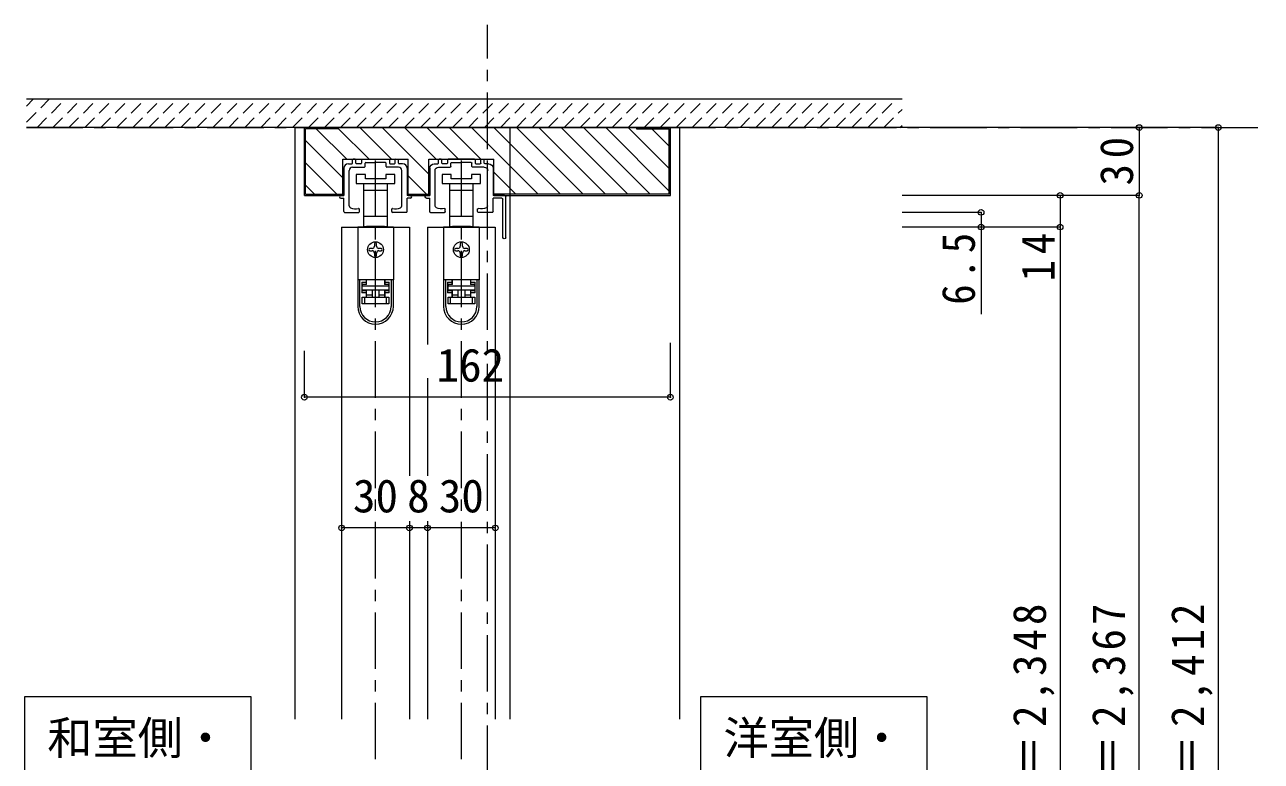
# Model space of a CAD drawing. Units: millimetres at full size, sheet at 1:5; some dimension numbers follow another scale. Extents: x -973 to 977, y -701 to 696.
# Drawn here: x -581 to -33, y -328 to -2 of the extents above; entities that cross this region are included whole.
import ezdxf
from ezdxf.enums import TextEntityAlignment as Align

# ---------------------------------------------------------------- set-up
doc = ezdxf.new("R2010")
doc.units = ezdxf.units.MM
doc.header["$LTSCALE"] = 5
doc.header["$PDMODE"] = 32
doc.header["$PDSIZE"] = 2.5
doc.linetypes.add('CHAIN1', pattern=[8, 5, -1, 1, -1])
doc.linetypes.add('DASHED1', pattern=[1.8, 1.2, -0.6])
for name, color, linetype, lineweight in [('0-0_補助線', 3, 'Continuous', 9), ('0-1_通り芯', 4, 'CHAIN1', 9), ('0-4_枠', 3, 'Continuous', 9), ('0-6_扉', 6, 'Continuous', 9), ('0-7_金物', 7, 'Continuous', 9), ('0-A_文字', 7, 'Continuous', 9), ('0-B_寸法', 7, 'Continuous', 9), ('0-C_ハッチ', 4, 'DASHED1', 9)]:
    doc.layers.add(name, color=color, linetype=linetype, lineweight=lineweight)
doc.styles.add('ＭＳ ゴシック', font='')
doc.styles.get('ＭＳ ゴシック').set_extended_font_data('MS Gothic')

# ---------------------------------------------------------------- blocks, each defined once
blk = doc.blocks.new('下荷重(戸車)')
at = {"layer": '0-7_金物'}
for p, q in [((8.5, 37.107), (4.5, 37.107)), ((5.25, 30.107), (5.25, 33.107)), ((-5.25, 30.107), (0, 30.107)), ((0, 30.107), (5.25, 30.107)), ((5.25, 18.507), (5.25, 30.107)), ((0, 18.507), (-5.25, 18.507)), ((-5.25, 18.507), (-5.25, 14.107)), ((5.25, 18.507), (0, 18.507)), ((5.25, 14.107), (5.25, 18.507)), ((7.9, 13.807), (-7.9, 13.807)), ((-7.9, 13.807), (-7.9, -9.493)), ((-5.25, 14.107), (-4, 14.107)), ((-4, 14.107), (-4, 13.807)), ((4, 14.107), (-4, 14.107)), ((4, 14.107), (5.25, 14.107)), ((4, 13.807), (4, 14.107)), ((7.9, 13.807), (7.9, -9.493)), ((-0.5, 6.307), (-0.5, 5.307)), ((0.5, 5.307), (0.5, 6.307)), ((-1.5, 4.307), (-2.5, 4.307)), ((-2.5, 3.307), (-1.5, 3.307)), ((-0.5, 2.307), (-0.5, 1.307)), ((0.5, 1.307), (0.5, 2.307)), ((2.5, 4.307), (1.5, 4.307)), ((1.5, 3.307), (2.5, 3.307)), ((7.9, -9.493), (-7.9, -9.493)), ((-7.9, -9.493), (-7.9, -9.593)), ((-6.9, -9.593), (-7.9, -9.593)), ((-7.9, -9.593), (-7.9, -21.293)), ((-4.2, -9.593), (-6.9, -9.593)), ((-6.9, -21.293), (-6.9, -9.593)), ((-6.1, -10.593), (-6.1, -15.293)), ((-6.1, -10.593), (-4.2, -10.593)), ((-4.9, -9.593), (-4.9, -9.493)), ((-4.2, -9.593), (-4.2, -10.593)), ((-4, -11.693), (-4, -9.493)), ((4, -9.493), (4, -11.693)), ((6.9, -9.593), (4.2, -9.593)), ((4.2, -10.593), (4.2, -9.593)), ((4.2, -11.593), (4.2, -10.593)), ((4.2, -10.593), (6.1, -10.593)), ((4.9, -9.493), (4.9, -9.593)), ((6.1, -15.293), (6.1, -10.593)), ((6.9, -9.593), (6.9, -21.293)), ((7.9, -9.593), (6.9, -9.593)), ((7.9, -9.493), (7.9, -9.593)), ((7.9, -21.293), (7.9, -9.593)), ((-6.1, -14.293), (-4.2, -14.293)), ((-4.2, -15.293), (-6.1, -15.293)), ((-5.9, -11.693), (-5.9, -12.193)), ((-4, -11.693), (-5.9, -11.693)), ((-5.9, -12.193), (5.9, -12.193)), ((-5.9, -14.193), (-5.9, -12.193)), ((5.9, -14.193), (-5.9, -14.193)), ((-4.2, -14.293), (-4.2, -15.293)), ((-4.2, -15.293), (-4.2, -17.193)), ((-4, -16.193), (-4, -14.193)), ((-1.5, -14.193), (-1.5, -17.193)), ((1.5, -14.193), (1.5, -17.193)), ((1.5, -16.193), (4, -16.193)), ((5.9, -11.693), (4, -11.693)), ((6.1, -11.593), (4.2, -11.593)), ((6.1, -15.293), (4.2, -15.293)), ((4.2, -17.193), (4.2, -15.293)), ((5.9, -12.193), (5.9, -11.693)), ((5.9, -12.193), (5.9, -14.193)), ((-5.9, -17.193), (-4.9, -17.193)), ((-4.9, -17.193), (4.9, -17.193)), ((-4.9, -17.193), (-4.9, -20.193)), ((4.9, -20.193), (-4.9, -20.193)), ((4.9, -17.193), (5.9, -17.193)), ((5.9, -17.193), (5.9, -20.193))]:
    blk.add_line(p, q, dxfattribs=at)
for points in [[(-8.5, 33.107), (0, 33.107), (8.5, 33.107), (8.5, 37.107)], [(4.5, 37.107), (4.5, 35.107), (-4.5, 35.107), (-4.5, 37.107), (-8.5, 37.107), (-8.5, 33.107)], [(-5.25, 33.107), (-5.25, 30.107), (-5.25, 18.507)], [(-4.2, -10.593), (-4.2, -11.593), (-6.1, -11.593)], [(-4, -17.193), (-4, -16.193), (-1.5, -16.193)], [(4, -14.193), (4, -16.193), (4, -17.193)], [(4.2, -15.293), (4.2, -14.293), (6.1, -14.293)], [(-4.9, -20.193), (-5.9, -20.193), (-5.9, -17.193)], [(5.9, -20.193), (4.9, -20.193), (4.9, -17.193)]]:
    blk.add_lwpolyline(points, dxfattribs=at)
blk.add_circle((0, 3.807), 3.5, dxfattribs=at)
for centre, radius, start, end in [((0, 6.307), 0.5, 90, 180), ((0, 6.307), 0.5, 0, 90), ((-2.5, 3.807), 0.5, 90, 180), ((-2.5, 3.807), 0.5, 180, 270), ((-1.5, 5.307), 1, 270, 0), ((-1.5, 2.307), 1, 0, 90), ((0, 1.307), 0.5, 180, 270), ((0, 1.307), 0.5, 270, 0), ((1.5, 5.307), 1, 180, 270), ((1.5, 2.307), 1, 90, 180), ((2.5, 3.807), 0.5, 0, 90), ((2.5, 3.807), 0.5, 270, 0), ((0, -21.293), 7.9, 180, 0), ((0, -21.293), 6.9, 180, 0)]:
    blk.add_arc(centre, radius, start, end, dxfattribs=at)
blk = doc.blocks.new('02')
at = {"layer": '0-B_寸法'}
for p, q in [((-12, 6.623), (-10.45, 6.623)), ((-10.15, 6.923), (-10.15, 8.323)), ((-8.95, 8.623), (-9.85, 8.623)), ((-8.65, 6.923), (-8.65, 8.323)), ((-6.45, 6.623), (-8.35, 6.623)), ((-6.15, 8.323), (-6.15, 6.923)), ((-5.85, 8.623), (5.85, 8.623)), ((-4.65, 5.423), (-4.65, 6.823)), ((-4.35, 7.123), (-0.3, 7.123)), ((0, 7.423), (-0.3, 7.123)), ((0, 7.423), (0.3, 7.123)), ((4.35, 7.123), (0.3, 7.123)), ((4.65, 5.423), (4.65, 6.823)), ((6.15, 8.323), (6.15, 6.923)), ((6.45, 6.623), (8.35, 6.623)), ((8.65, 6.923), (8.65, 8.323)), ((8.95, 8.623), (9.85, 8.623)), ((10.15, 6.923), (10.15, 8.323)), ((12, 6.623), (10.45, 6.623)), ((-14, 4.623), (-14, -7.377)), ((-11.6, -11.949), (-11.6, 3.623)), ((-10.15, 5.123), (-4.95, 5.123)), ((10.15, 5.123), (4.95, 5.123)), ((11.6, -11.949), (11.6, 3.623)), ((14, 4.623), (14, -7.377)), ((-15.4, -7.377), (-14, -7.377)), ((-15.4, -8.577), (-14, -8.577)), ((-14, -14.577), (-14, -8.577)), ((15.4, -7.377), (14, -7.377)), ((15.4, -8.577), (14, -8.577)), ((14, -14.577), (14, -8.577)), ((-13.7, -14.877), (-7.45, -14.877)), ((-7.15, -14.577), (-7.15, -13.502)), ((7.15, -14.577), (7.15, -13.502)), ((13.7, -14.877), (7.45, -14.877))]:
    blk.add_line(p, q, dxfattribs=at)
for centre, radius, start, end in [((-12, 4.623), 2, 90, 180), ((-10.45, 6.923), 0.3, 270, 0), ((-9.85, 8.323), 0.3, 90, 180), ((-8.95, 8.323), 0.3, 0, 90), ((-8.35, 6.923), 0.3, 180, 270), ((-6.45, 6.923), 0.3, 270, 0), ((-5.85, 8.323), 0.3, 90, 180), ((-4.35, 6.823), 0.3, 90, 180), ((4.35, 6.823), 0.3, 0, 90), ((5.85, 8.323), 0.3, 0, 90), ((6.45, 6.923), 0.3, 180, 270), ((8.35, 6.923), 0.3, 270, 0), ((8.95, 8.323), 0.3, 90, 180), ((9.85, 8.323), 0.3, 0, 90), ((10.45, 6.923), 0.3, 180, 270), ((12, 4.623), 2, 0, 90), ((-10.15, 3.623), 1.5, 90, 180), ((-4.95, 5.423), 0.3, 270, 0), ((4.95, 5.423), 0.3, 180, 270), ((10.15, 3.623), 1.5, 0, 90), ((-15.4, -7.977), 0.6, 90, 180), ((-15.4, -7.977), 0.6, 180, 270), ((15.4, -7.977), 0.6, 0, 90), ((15.4, -7.977), 0.6, 270, 0), ((-13.7, -14.577), 0.3, 180, 270), ((-10.6, -11.949), 1, 180, 243.25632), ((-8.8, -8.377), 5, 243.25632, 284.75682), ((-7.45, -13.502), 0.3, 0, 104.75682), ((-7.45, -14.577), 0.3, 270, 0), ((7.45, -13.502), 0.3, 75.24318, 180), ((7.45, -14.577), 0.3, 180, 270), ((8.8, -8.377), 5, 255.24318, 296.74368), ((10.6, -11.949), 1, 296.74368, 0), ((13.7, -14.577), 0.3, 270, 0)]:
    blk.add_arc(centre, radius, start, end, dxfattribs=at)
blk = doc.blocks.new('03')
at = {"layer": '0-B_寸法'}
for p, q in [((-13.079, 5.476), (-13.079, -6.524)), ((-11.079, 7.476), (-9.529, 7.476)), ((-9.229, 7.776), (-9.229, 9.176)), ((-9.229, 5.976), (-4.029, 5.976)), ((-8.029, 9.476), (-8.929, 9.476)), ((-7.729, 7.776), (-7.729, 9.176)), ((-5.529, 7.476), (-7.429, 7.476)), ((-5.229, 9.176), (-5.229, 7.776)), ((-4.929, 9.476), (6.771, 9.476)), ((-3.729, 6.276), (-3.729, 7.676)), ((-3.429, 7.976), (0.621, 7.976)), ((0.921, 8.276), (0.621, 7.976)), ((0.921, 8.276), (1.221, 7.976)), ((5.271, 7.976), (1.221, 7.976)), ((5.571, 6.276), (5.571, 7.676)), ((11.071, 5.976), (5.871, 5.976)), ((7.071, 9.176), (7.071, 7.776)), ((7.371, 7.476), (9.271, 7.476)), ((9.571, 7.776), (9.571, 9.176)), ((9.871, 9.476), (10.771, 9.476)), ((11.071, 7.776), (11.071, 9.176)), ((12.921, 7.476), (11.371, 7.476)), ((14.921, 5.476), (14.921, -6.524)), ((-10.679, -11.096), (-10.679, 4.476)), ((12.521, -11.096), (12.521, 4.476)), ((-18.679, -25.124), (-18.679, -7.024)), ((-18.179, -6.524), (-13.079, -6.524)), ((-17.479, -25.124), (-17.479, -8.224)), ((-16.979, -7.724), (-13.079, -7.724)), ((-13.079, -13.724), (-13.079, -7.724)), ((16.321, -6.524), (14.921, -6.524)), ((16.321, -7.724), (14.921, -7.724)), ((14.921, -13.724), (14.921, -7.724)), ((-12.779, -14.024), (-6.529, -14.024)), ((-6.229, -13.724), (-6.229, -12.649)), ((8.071, -13.724), (8.071, -12.649)), ((14.621, -14.024), (8.371, -14.024))]:
    blk.add_line(p, q, dxfattribs=at)
for centre, radius, start, end in [((-11.079, 5.476), 2, 90, 180), ((-9.229, 4.476), 1.5, 90, 180), ((-9.529, 7.776), 0.3, 270, 0), ((-8.929, 9.176), 0.3, 90, 180), ((-8.029, 9.176), 0.3, 0, 90), ((-7.429, 7.776), 0.3, 180, 270), ((-5.529, 7.776), 0.3, 270, 0), ((-4.929, 9.176), 0.3, 90, 180), ((-4.029, 6.276), 0.3, 270, 0), ((-3.429, 7.676), 0.3, 90, 180), ((5.271, 7.676), 0.3, 0, 90), ((5.871, 6.276), 0.3, 180, 270), ((6.771, 9.176), 0.3, 0, 90), ((7.371, 7.776), 0.3, 180, 270), ((9.271, 7.776), 0.3, 270, 0), ((9.871, 9.176), 0.3, 90, 180), ((10.771, 9.176), 0.3, 0, 90), ((11.371, 7.776), 0.3, 180, 270), ((11.071, 4.476), 1.5, 0, 90), ((12.921, 5.476), 2, 0, 90), ((-18.179, -7.024), 0.5, 90, 180), ((-16.979, -8.224), 0.5, 90, 180), ((16.321, -7.124), 0.6, 0, 90), ((16.321, -7.124), 0.6, 270, 0), ((-12.779, -13.724), 0.3, 180, 270), ((-9.679, -11.096), 1, 180, 243.25632), ((-7.879, -7.524), 5, 243.25632, 284.75682), ((-6.529, -12.649), 0.3, 0, 104.75682), ((-6.529, -13.724), 0.3, 270, 0), ((8.371, -12.649), 0.3, 75.24318, 180), ((8.371, -13.724), 0.3, 180, 270), ((9.721, -7.524), 5, 255.24318, 296.74368), ((11.521, -11.096), 1, 296.74368, 0), ((14.621, -13.724), 0.3, 270, 0), ((-18.079, -25.124), 0.6, 180, 0)]:
    blk.add_arc(centre, radius, start, end, dxfattribs=at)

msp = doc.modelspace()

# ---------------------------------------------------------------- linework, layer by layer
at = {"layer": '0-0_補助線'}
for p, q in [((-410.947, -78), (-410.947, -62)), ((-372.947, -78), (-372.947, -62)), ((-410.947, -77.5), (-401.747, -77.5)), ((-410.947, -78), (-401.747, -78))]:
    msp.add_line(p, q, dxfattribs=at)
at = {"layer": '0-0_補助線', "color": 6}
for p, q in [((-440.347, -92), (-410.347, -92)), ((-402.347, -92), (-372.347, -92))]:
    msp.add_line(p, q, dxfattribs=at)
at = {"layer": '0-0_補助線'}
for points in [[(-439.747, -78), (-439.747, -62), (-410.947, -62)], [(-401.747, -78), (-401.747, -62), (-372.947, -62)]]:
    msp.add_lwpolyline(points, dxfattribs=at)
at = {"layer": '0-1_通り芯'}
for p, q in [((-375.847, -577.5), (-375.847, -2.5)), ((-579.847, -48), (-33.347, -48)), ((-425.347, -567.5), (-425.347, -62)), ((-387.347, -567.5), (-387.347, -62))]:
    msp.add_line(p, q, dxfattribs=at)
at = {"layer": '0-4_枠', "color": 4}
for p, q in [((-460.847, -48), (-456.847, -48)), ((-460.847, -309.75), (-460.847, -48)), ((-365.847, -48), (-365.847, -309.75)), ((-290.847, -48), (-294.847, -48)), ((-290.847, -48), (-290.847, -309.75))]:
    msp.add_line(p, q, dxfattribs=at)
at = {"layer": '0-4_枠'}
for p, q in [((-456.847, -48), (-294.847, -48)), ((-456.847, -78), (-456.847, -48)), ((-441.847, -48.5), (-456.347, -48.5)), ((-456.347, -77.5), (-456.347, -48.5)), ((-441.847, -48.5), (-441.847, -48)), ((-309.847, -48), (-309.847, -48.5)), ((-309.847, -48.5), (-295.347, -48.5)), ((-295.347, -77.5), (-295.347, -48.5)), ((-294.847, -78), (-294.847, -48)), ((-456.847, -78), (-439.747, -78)), ((-456.347, -77.5), (-439.747, -77.5)), ((-295.347, -77.5), (-372.947, -77.5)), ((-372.947, -78), (-294.847, -78))]:
    msp.add_line(p, q, dxfattribs=at)
at = {"layer": '0-6_扉'}
for p, q in [((-440.347, -92), (-440.347, -309.75)), ((-410.347, -92), (-410.347, -202.151)), ((-402.347, -92), (-402.347, -143.976)), ((-372.347, -92), (-372.347, -309.75)), ((-402.347, -158.905), (-402.347, -202.151)), ((-410.347, -222.151), (-410.347, -309.75)), ((-402.347, -222.151), (-402.347, -309.75))]:
    msp.add_line(p, q, dxfattribs=at)
at = {"layer": '0-7_金物', "color": 2}
for p, q in [((-192.347, -35.5), (-579.847, -35.5)), ((-192.347, -48), (-579.847, -48))]:
    msp.add_line(p, q, dxfattribs=at)
at = {"layer": '0-7_金物', "color": 4, "linetype": 'DASHED1'}
for p, q in [((-579.847, -45.613), (-569.734, -35.5)), ((-579.847, -38.542), (-576.805, -35.5)), ((-575.162, -48), (-562.662, -35.5)), ((-568.091, -48), (-555.591, -35.5)), ((-561.02, -48), (-548.52, -35.5)), ((-553.949, -48), (-541.449, -35.5)), ((-546.878, -48), (-534.378, -35.5)), ((-539.807, -48), (-527.307, -35.5)), ((-532.736, -48), (-520.236, -35.5)), ((-525.665, -48), (-513.165, -35.5)), ((-518.594, -48), (-506.094, -35.5)), ((-511.523, -48), (-499.023, -35.5)), ((-504.452, -48), (-491.952, -35.5)), ((-497.381, -48), (-484.881, -35.5)), ((-490.31, -48), (-477.81, -35.5)), ((-483.239, -48), (-470.739, -35.5)), ((-476.168, -48), (-463.668, -35.5)), ((-469.096, -48), (-456.596, -35.5)), ((-462.025, -48), (-449.525, -35.5)), ((-454.954, -48), (-442.454, -35.5)), ((-447.883, -48), (-435.383, -35.5)), ((-440.812, -48), (-428.312, -35.5)), ((-433.741, -48), (-421.241, -35.5)), ((-426.67, -48), (-414.17, -35.5)), ((-419.599, -48), (-407.099, -35.5)), ((-412.528, -48), (-400.028, -35.5)), ((-405.457, -48), (-392.957, -35.5)), ((-398.386, -48), (-385.886, -35.5)), ((-391.315, -48), (-378.815, -35.5)), ((-384.244, -48), (-371.744, -35.5)), ((-377.173, -48), (-364.673, -35.5)), ((-370.101, -48), (-357.601, -35.5)), ((-363.03, -48), (-350.53, -35.5)), ((-355.959, -48), (-343.459, -35.5)), ((-348.888, -48), (-336.388, -35.5)), ((-341.817, -48), (-329.317, -35.5)), ((-334.746, -48), (-322.246, -35.5)), ((-327.675, -48), (-315.175, -35.5)), ((-320.604, -48), (-308.104, -35.5)), ((-313.533, -48), (-301.033, -35.5)), ((-306.462, -48), (-293.962, -35.5)), ((-299.391, -48), (-286.891, -35.5)), ((-292.32, -48), (-279.82, -35.5)), ((-285.249, -48), (-272.749, -35.5)), ((-278.178, -48), (-265.678, -35.5)), ((-271.107, -48), (-258.607, -35.5)), ((-264.035, -48), (-251.535, -35.5)), ((-256.964, -48), (-244.464, -35.5)), ((-249.893, -48), (-237.393, -35.5)), ((-242.822, -48), (-230.322, -35.5)), ((-235.751, -48), (-223.251, -35.5)), ((-228.68, -48), (-216.18, -35.5)), ((-221.609, -48), (-209.109, -35.5)), ((-214.538, -48), (-202.038, -35.5)), ((-207.467, -48), (-194.967, -35.5)), ((-200.396, -48), (-192.347, -39.951)), ((-193.325, -48), (-192.347, -47.022))]:
    msp.add_line(p, q, dxfattribs=at)
at = {"layer": '0-A_文字'}
for p, q in [((-580.597, -339.75), (-580.597, -299.75)), ((-580.597, -299.75), (-480.597, -299.75)), ((-480.597, -299.75), (-480.597, -339.75)), ((-281.347, -339.75), (-281.347, -299.75)), ((-281.347, -299.75), (-181.347, -299.75)), ((-181.347, -299.75), (-181.347, -339.75))]:
    msp.add_line(p, q, dxfattribs=at)
at = {"layer": '0-B_寸法', "color": 4}
for p, q in [((-52.347, -48), (-192.347, -48)), ((-87.347, -48), (-87.347, -78)), ((-52.347, -567.5), (-52.347, -48)), ((-87.347, -78), (-192.347, -78)), ((-122.347, -78), (-122.347, -92)), ((-87.347, -567.5), (-87.347, -78)), ((-157.347, -85.5), (-192.347, -85.5)), ((-157.347, -85.5), (-157.347, -130.619)), ((-122.347, -92), (-192.347, -92)), ((-122.347, -92), (-122.347, -547.5)), ((-456.847, -167.304), (-456.847, -146.746)), ((-294.847, -167.304), (-294.847, -143.246)), ((-294.847, -167.304), (-456.847, -167.304)), ((-372.347, -225.151), (-440.347, -225.151))]:
    msp.add_line(p, q, dxfattribs=at)
at = {"layer": '0-B_寸法'}
for p in [(-87.347, -48), (-52.347, -48), (-122.347, -78), (-87.347, -78), (-157.347, -85.5), (-157.347, -92), (-122.347, -92), (-456.847, -167.304), (-294.847, -167.304), (-440.347, -225.151), (-410.347, -225.151), (-402.347, -225.151), (-372.347, -225.151)]:
    msp.add_point(p, dxfattribs=at)
at = {"layer": '0-C_ハッチ', "linetype": 'Continuous'}
for p, q in [((-451.613, -48.5), (-438.113, -62)), ((-428.214, -62), (-441.847, -48.367)), ((-418.314, -62), (-432.314, -48)), ((-401.747, -68.668), (-422.415, -48)), ((-398.515, -62), (-412.515, -48)), ((-388.616, -62), (-402.616, -48)), ((-378.716, -62), (-392.716, -48)), ((-353.317, -77.5), (-382.817, -48)), ((-343.417, -77.5), (-372.917, -48)), ((-333.518, -77.5), (-363.018, -48)), ((-323.618, -77.5), (-353.118, -48)), ((-313.719, -77.5), (-343.219, -48)), ((-303.819, -77.5), (-333.319, -48)), ((-295.347, -76.073), (-323.42, -48)), ((-295.347, -66.173), (-313.52, -48)), ((-295.347, -56.274), (-303.121, -48.5)), ((-439.747, -70.266), (-456.347, -53.666)), ((-442.412, -77.5), (-456.347, -63.565)), ((-402.814, -77.5), (-410.947, -69.367)), ((-363.216, -77.5), (-372.947, -67.769)), ((-452.312, -77.5), (-456.347, -73.465))]:
    msp.add_line(p, q, dxfattribs=at)

# ---------------------------------------------------------------- block references
at = {"layer": '0-7_金物'}
for name, p in [('02', (-425.347, -70.623)), ('下荷重(戸車)', (-425.347, -105.807)), ('下荷重(戸車)', (-387.347, -105.807))]:
    msp.add_blockref(name, p, dxfattribs=at)
at = {"layer": '0-7_金物', "xscale": -1}
msp.add_blockref('03', (-386.426, -71.476), dxfattribs=at)

# ---------------------------------------------------------------- texts
at = {"layer": '0-A_文字', "style": 'ＭＳ ゴシック'}
for s, p in [('和室側・', (-570.597, -329.75)), ('洋室側・', (-271.347, -329.75))]:
    msp.add_text(s, height=14.66, dxfattribs=at).set_placement(p, align=Align.BOTTOM_LEFT)
at = {"layer": '0-B_寸法', "style": 'ＭＳ ゴシック'}
for s, p in [('162', (-398.347, -164.804)), ('30', (-435.347, -222.651)), ('8', (-411.347, -222.651)), ('30', (-397.347, -222.651))]:
    msp.add_text(s, height=14.66, dxfattribs=at).set_placement(p, align=Align.BOTTOM_LEFT)
at = {"layer": '0-B_寸法', "char_height": 14.66, "attachment_point": 7, "rotation": 90, "style": 'ＭＳ ゴシック'}
for s, insert in [('\\T1.27;\\W0.95;30', (-89.847, -73.625)), ('\\T1.27;\\W0.9;6.5', (-159.847, -126.358)), ('\\T1.27;\\W0.95;14', (-124.847, -116.107)), ('\\T1.19;\\W0.95;ＤＨ＝2,348', (-124.847, -381)), ('\\T1.19;\\W0.95;枠内＝2,367', (-89.847, -381)), ('\\T1.19;\\W0.95;枠外＝2,412', (-54.847, -381))]:
    msp.add_mtext(s, dxfattribs=dict(at, insert=insert))

doc.saveas('drawing.dxf')
